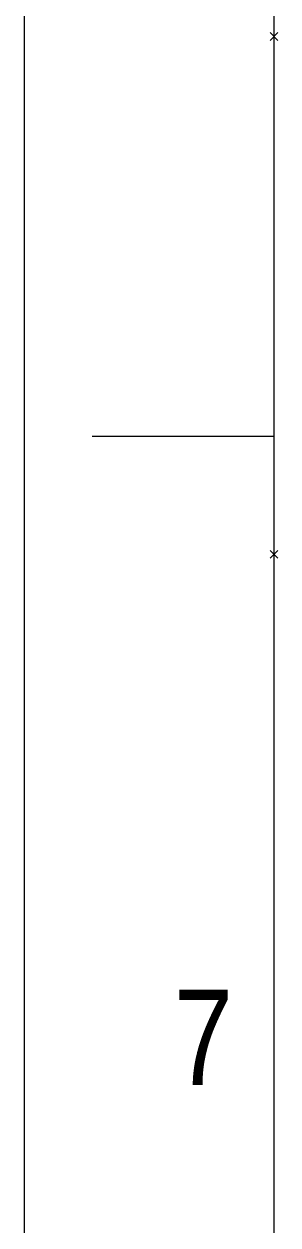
# Model space of a CAD drawing. Header units: inches. Extents: x 5272 to 5866, y 423 to 1263.
# Drawn here: x 5272.3 to 5292.6, y 579.5 to 675.5 of the extents above; entities that cross this region are included whole.
import ezdxf

# ---------------------------------------------------------------- set-up
doc = ezdxf.new("R2010")
doc.units = ezdxf.units.IN
doc.header["$LTSCALE"] = 4.84
doc.header["$MEASUREMENT"] = 0
doc.header["$PDMODE"] = 3
doc.header["$PDSIZE"] = 0.3125
doc.layers.get('0').update_dxf_attribs({"linetype": 'CONTINUOUS', "lineweight": 13})
doc.styles.get("Standard").update_dxf_attribs({"font": 'arial.ttf', "width": 0.8})

msp = doc.modelspace()

# ---------------------------------------------------------------- linework, layer by layer
at = {"color": 7, "linetype": 'Continuous'}
for p, q in [((5272.256, 1262.514), (5272.256, 422.514)), ((5292.256, 642.514), (5277.72, 642.514))]:
    msp.add_line(p, q, dxfattribs=at)
at = {"linetype": 'Continuous'}
msp.add_line((5292.256, 442.514), (5292.256, 1242.514), dxfattribs=at)
for p in [(5292.256, 674.497), (5292.256, 674.497), (5292.256, 633.11), (5292.256, 633.11)]:
    msp.add_point(p)

# ---------------------------------------------------------------- texts
at = {"insert": (5286.602, 594.497), "char_height": 7.624, "attachment_point": 5}
msp.add_mtext_dynamic_manual_height_columns('7', width=50, gutter_width=12.5, heights=[0], dxfattribs=at)

doc.saveas('drawing.dxf')
